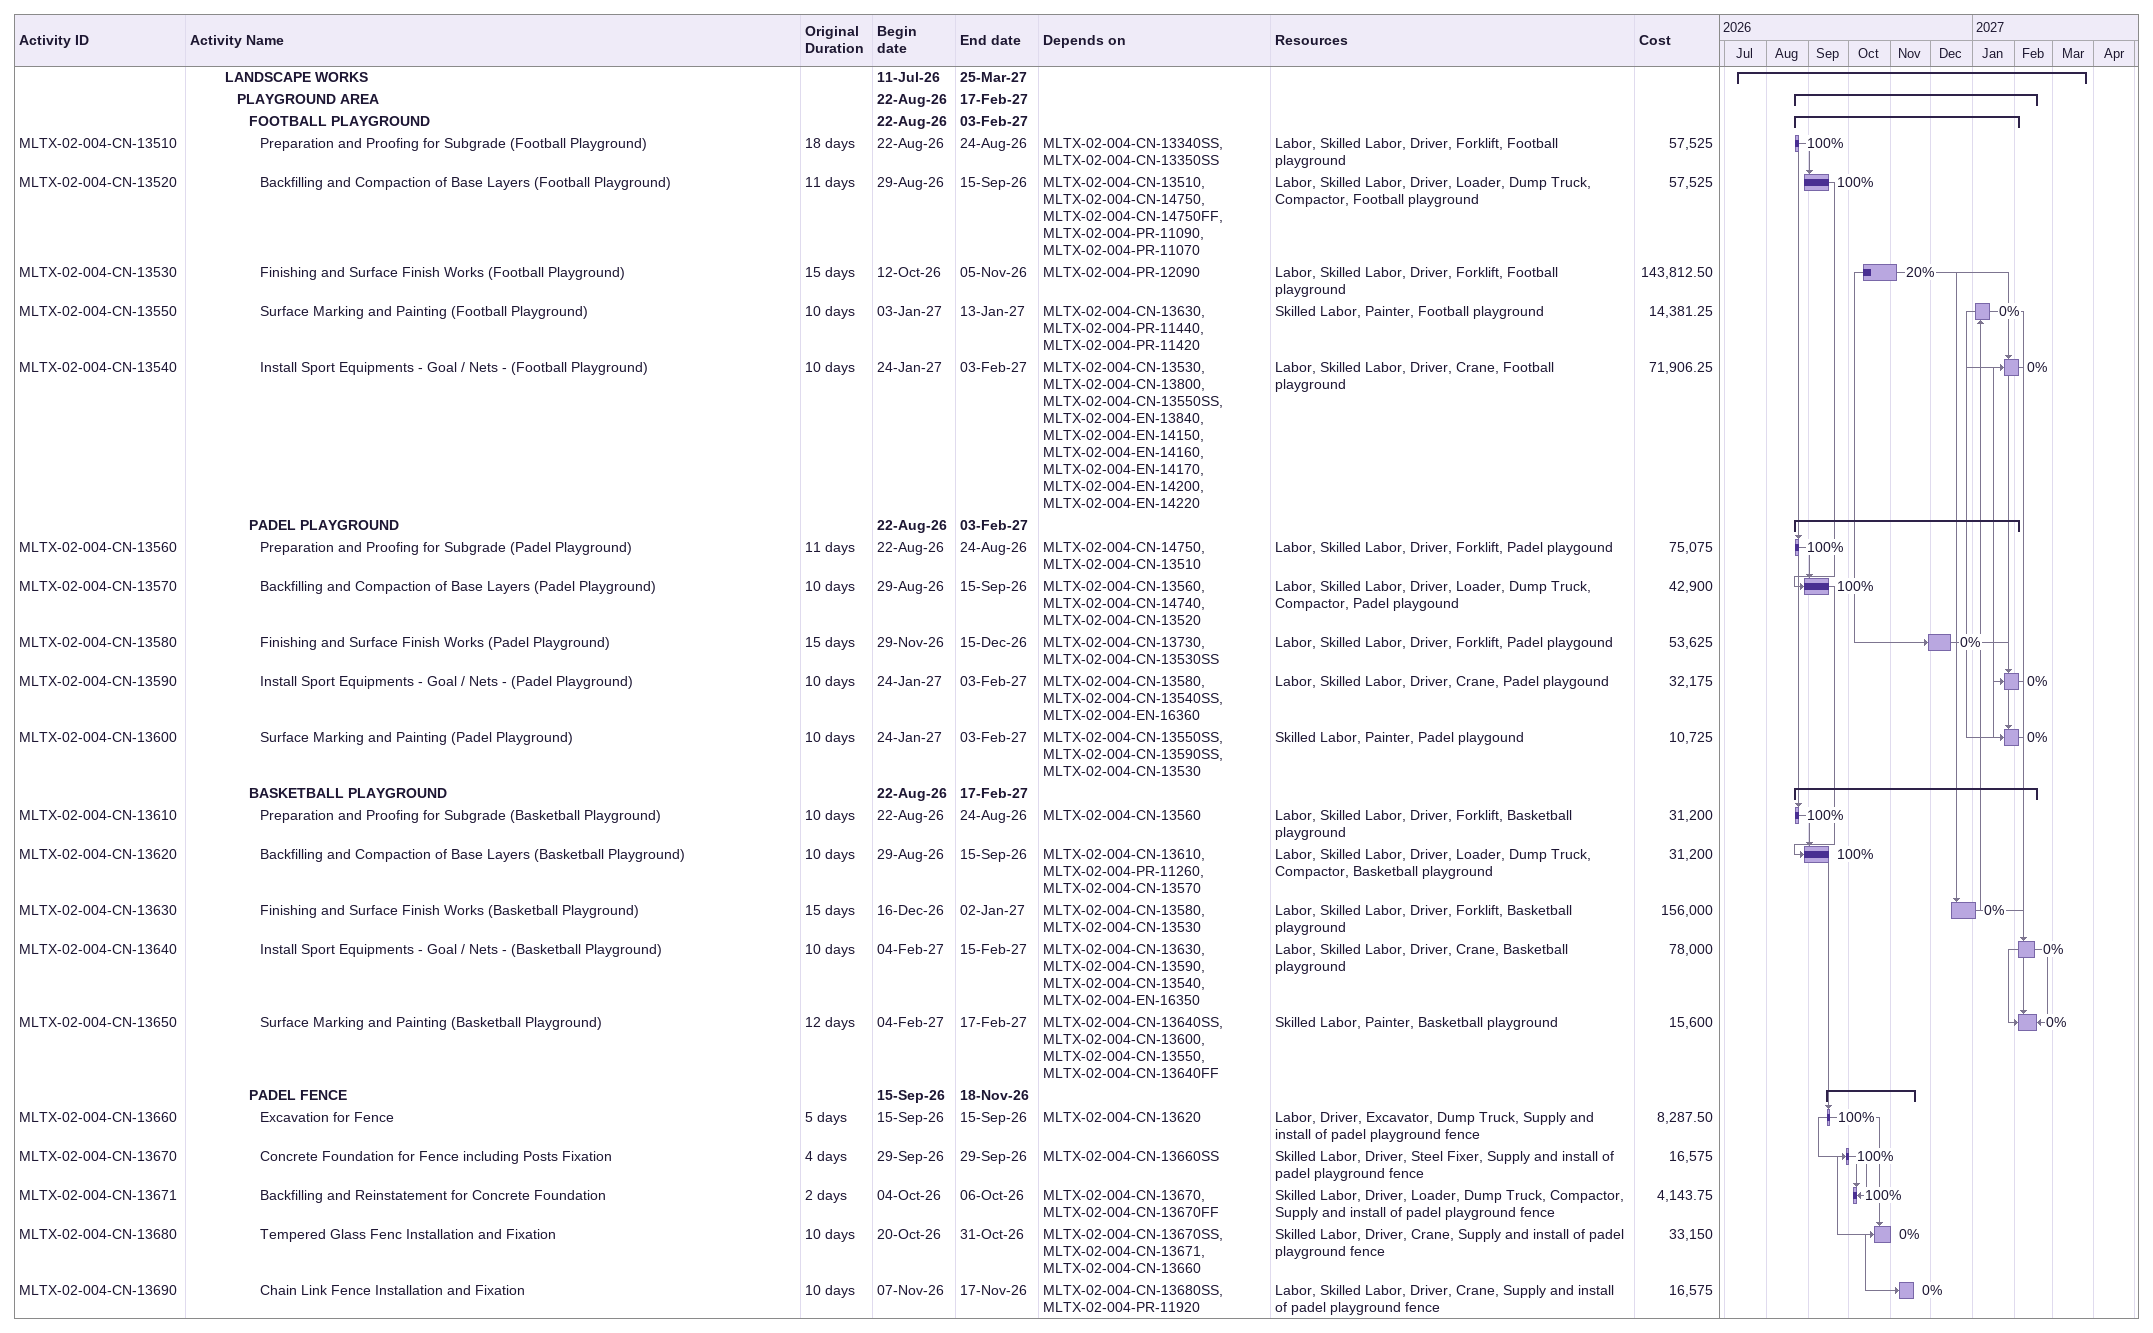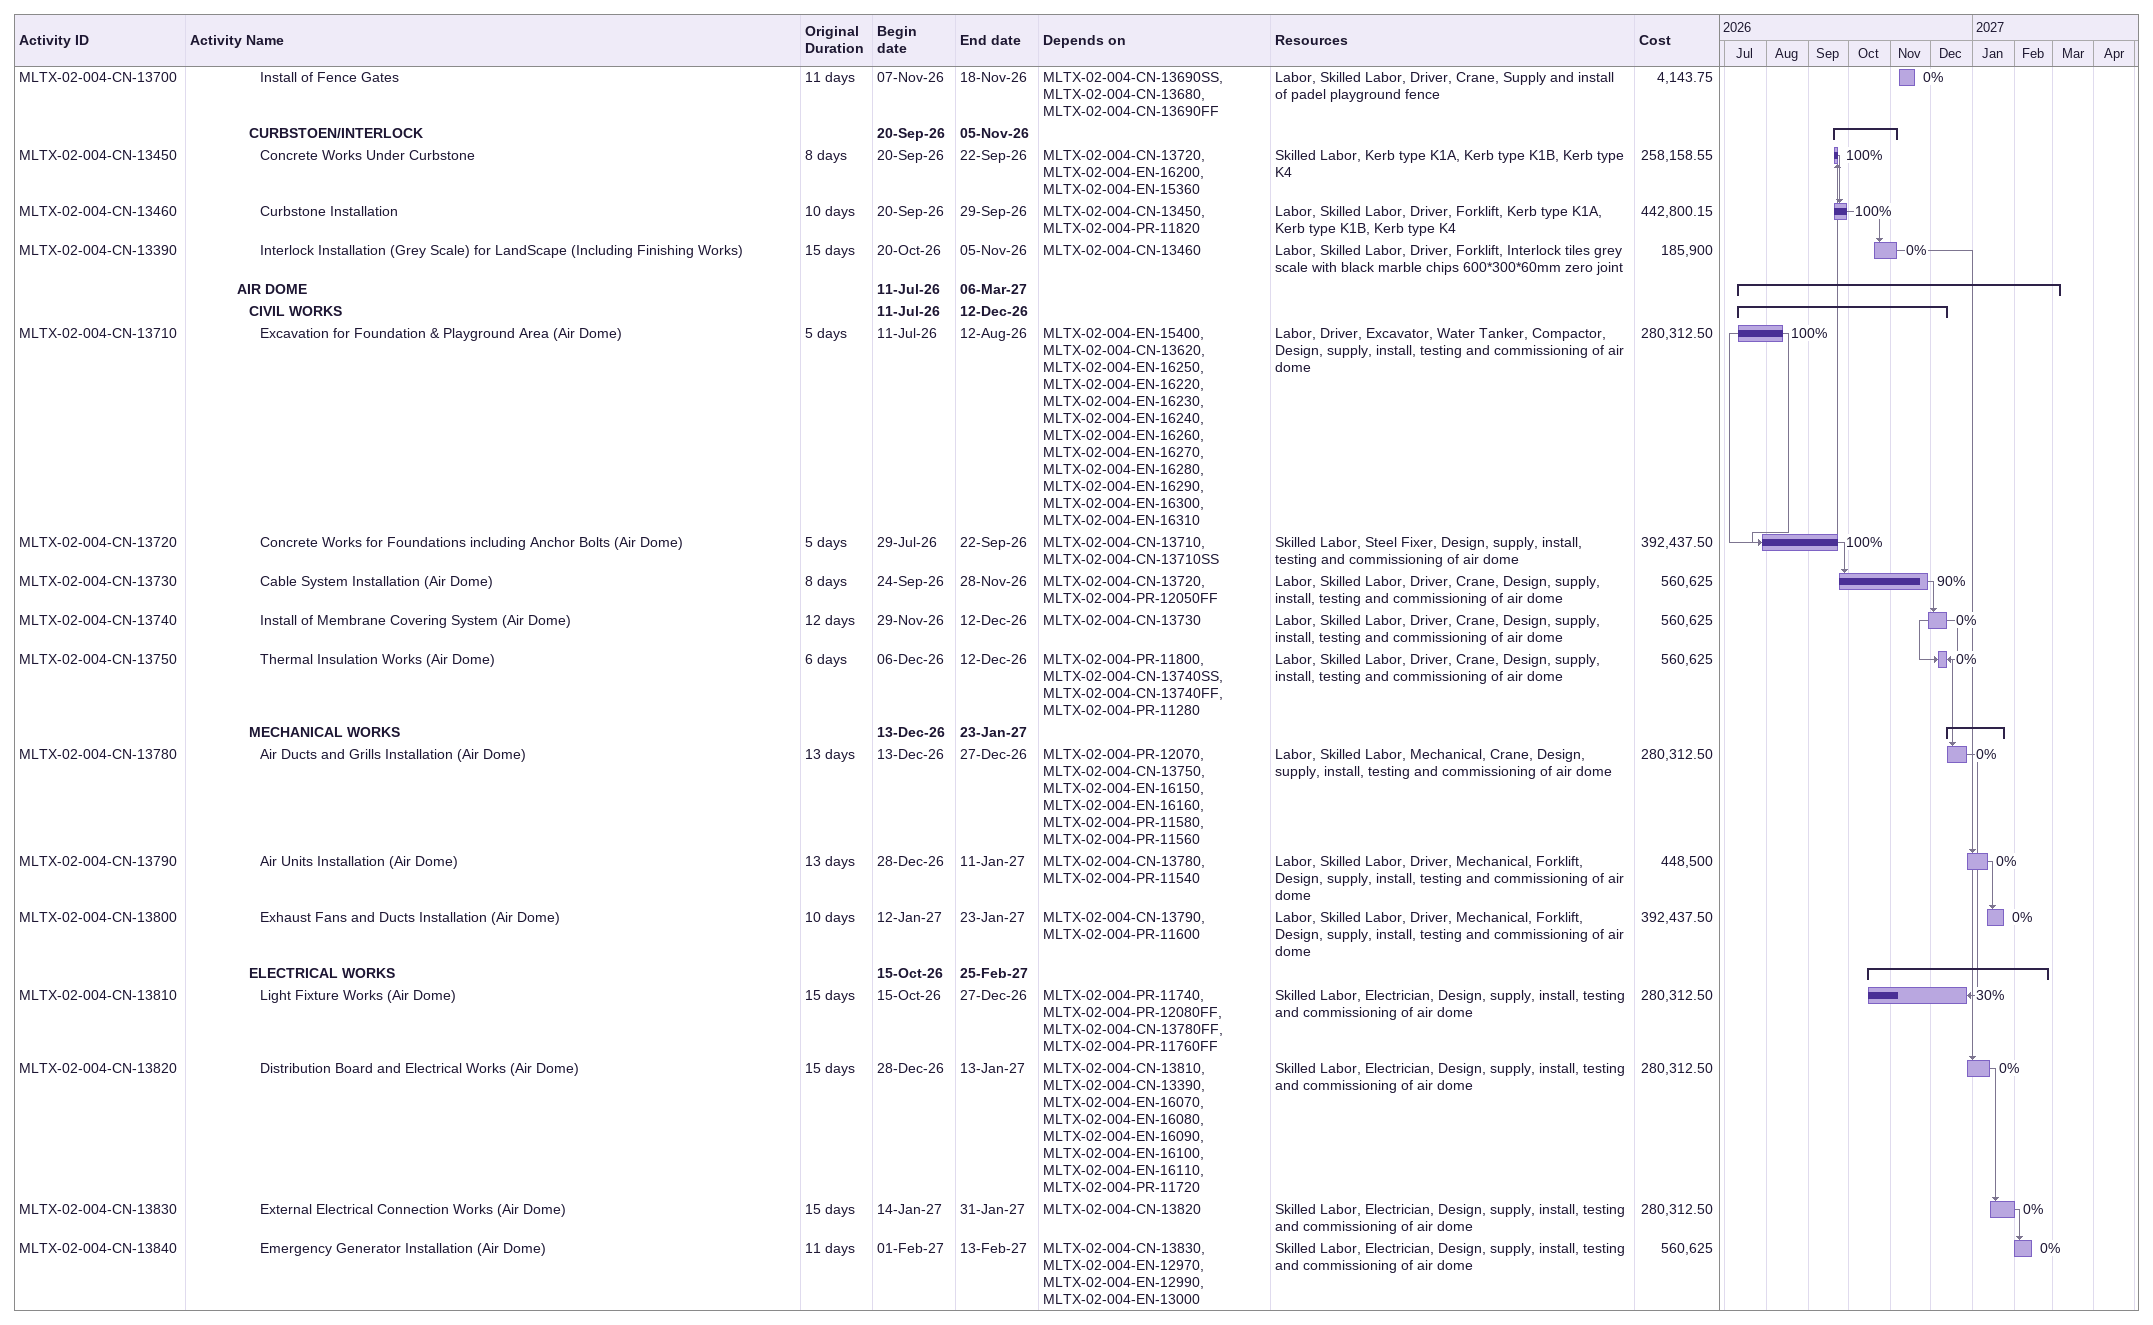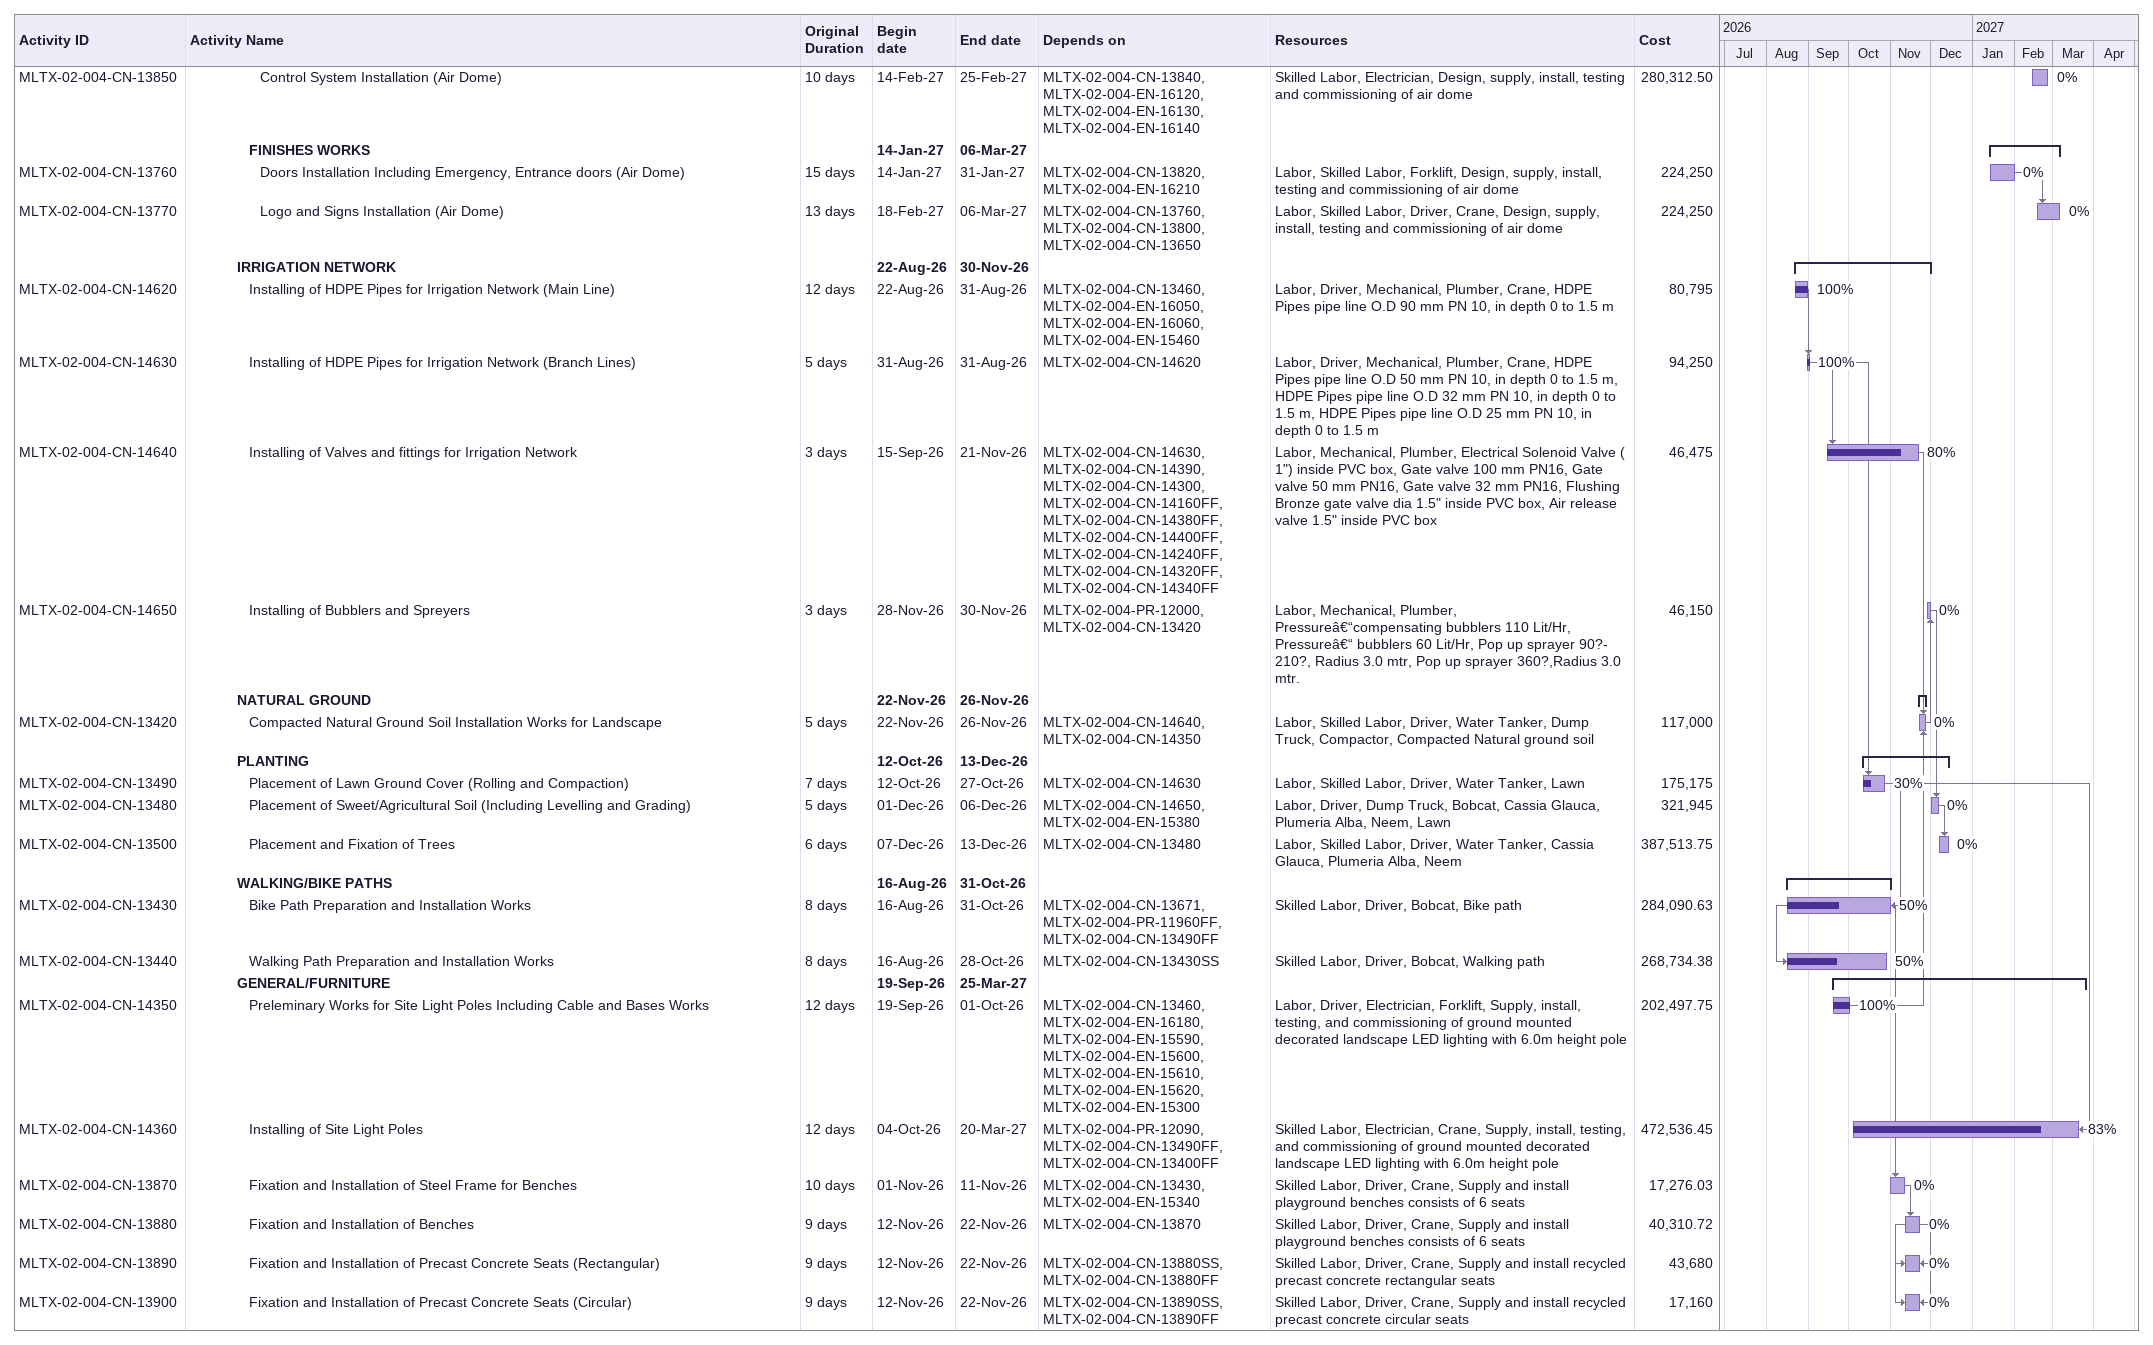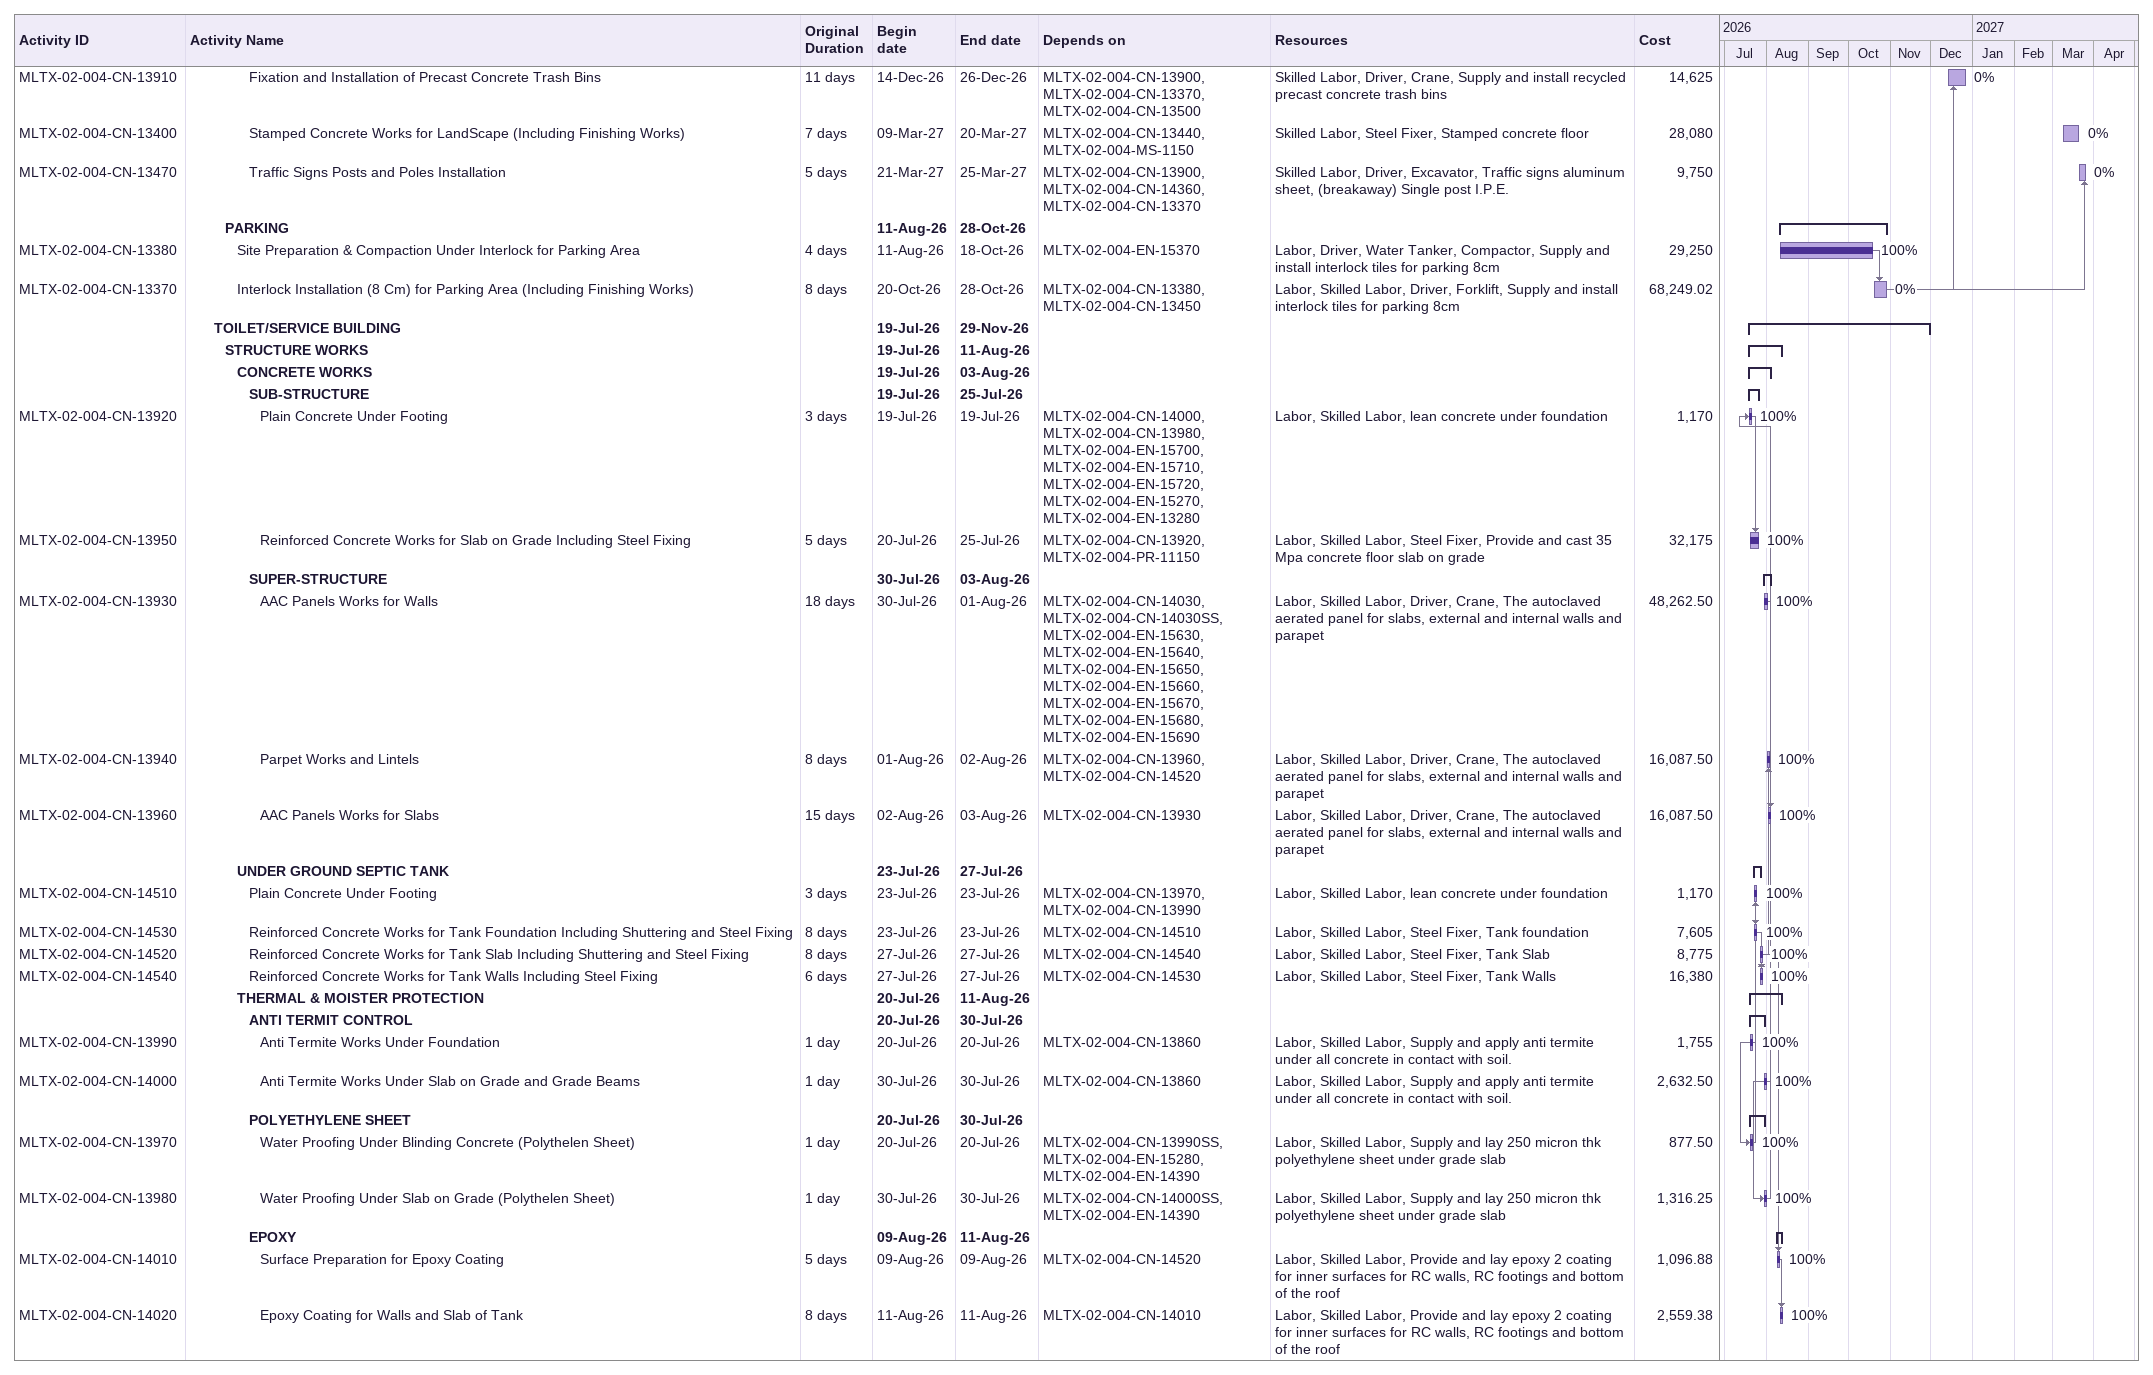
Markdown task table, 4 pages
| ID | Level | Task | Original duration | Start | Finish | Predecessors | Resources | % complete | Cost |
|---|---|---|---|---|---|---|---|---|---|
|  | 4 | **LANDSCAPE WORKS** |  | 2026-07-11 | 2027-03-25 |  |  |  |  |
|  | 5 | **PLAYGROUND AREA** |  | 2026-08-22 | 2027-02-17 |  |  |  |  |
|  | 6 | **FOOTBALL PLAYGROUND** |  | 2026-08-22 | 2027-02-03 |  |  |  |  |
| MLTX-02-004-CN-13510 | 7 | Preparation and Proofing for Subgrade (Football Playground) | 18d | 2026-08-22 | 2026-08-24 | MLTX-02-004-CN-13340SS, MLTX-02-004-CN-13350SS | Labor, Skilled Labor, Driver, Forklift, Football playground | 100 | 57525 |
| MLTX-02-004-CN-13520 | 7 | Backfilling and Compaction of Base Layers (Football Playground) | 11d | 2026-08-29 | 2026-09-15 | MLTX-02-004-CN-13510, MLTX-02-004-CN-14750, MLTX-02-004-CN-14750FF, MLTX-02-004-PR-11090, MLTX-02-004-PR-11070 | Labor, Skilled Labor, Driver, Loader, Dump Truck, Compactor, Football playground | 100 | 57525 |
| MLTX-02-004-CN-13530 | 7 | Finishing and Surface Finish Works (Football Playground) | 15d | 2026-10-12 | 2026-11-05 | MLTX-02-004-PR-12090 | Labor, Skilled Labor, Driver, Forklift, Football playground | 20 | 143812.50 |
| MLTX-02-004-CN-13550 | 7 | Surface Marking and Painting (Football Playground) | 10d | 2027-01-03 | 2027-01-13 | MLTX-02-004-CN-13630, MLTX-02-004-PR-11440, MLTX-02-004-PR-11420 | Skilled Labor, Painter, Football playground | 0 | 14381.25 |
| MLTX-02-004-CN-13540 | 7 | Install Sport Equipments - Goal / Nets - (Football Playground) | 10d | 2027-01-24 | 2027-02-03 | MLTX-02-004-CN-13530, MLTX-02-004-CN-13800, MLTX-02-004-CN-13550SS, MLTX-02-004-EN-13840, MLTX-02-004-EN-14150, MLTX-02-004-EN-14160, MLTX-02-004-EN-14170, MLTX-02-004-EN-14200, MLTX-02-004-EN-14220 | Labor, Skilled Labor, Driver, Crane, Football playground | 0 | 71906.25 |
|  | 6 | **PADEL PLAYGROUND** |  | 2026-08-22 | 2027-02-03 |  |  |  |  |
| MLTX-02-004-CN-13560 | 7 | Preparation and Proofing for Subgrade (Padel Playground) | 11d | 2026-08-22 | 2026-08-24 | MLTX-02-004-CN-14750, MLTX-02-004-CN-13510 | Labor, Skilled Labor, Driver, Forklift, Padel playgound | 100 | 75075 |
| MLTX-02-004-CN-13570 | 7 | Backfilling and Compaction of Base Layers (Padel Playground) | 10d | 2026-08-29 | 2026-09-15 | MLTX-02-004-CN-13560, MLTX-02-004-CN-14740, MLTX-02-004-CN-13520 | Labor, Skilled Labor, Driver, Loader, Dump Truck, Compactor, Padel playgound | 100 | 42900 |
| MLTX-02-004-CN-13580 | 7 | Finishing and Surface Finish Works (Padel Playground) | 15d | 2026-11-29 | 2026-12-15 | MLTX-02-004-CN-13730, MLTX-02-004-CN-13530SS | Labor, Skilled Labor, Driver, Forklift, Padel playgound | 0 | 53625 |
| MLTX-02-004-CN-13590 | 7 | Install Sport Equipments - Goal / Nets - (Padel Playground) | 10d | 2027-01-24 | 2027-02-03 | MLTX-02-004-CN-13580, MLTX-02-004-CN-13540SS, MLTX-02-004-EN-16360 | Labor, Skilled Labor, Driver, Crane, Padel playgound | 0 | 32175 |
| MLTX-02-004-CN-13600 | 7 | Surface Marking and Painting (Padel Playground) | 10d | 2027-01-24 | 2027-02-03 | MLTX-02-004-CN-13550SS, MLTX-02-004-CN-13590SS, MLTX-02-004-CN-13530 | Skilled Labor, Painter, Padel playgound | 0 | 10725 |
|  | 6 | **BASKETBALL PLAYGROUND** |  | 2026-08-22 | 2027-02-17 |  |  |  |  |
| MLTX-02-004-CN-13610 | 7 | Preparation and Proofing for Subgrade (Basketball Playground) | 10d | 2026-08-22 | 2026-08-24 | MLTX-02-004-CN-13560 | Labor, Skilled Labor, Driver, Forklift, Basketball playground | 100 | 31200 |
| MLTX-02-004-CN-13620 | 7 | Backfilling and Compaction of Base Layers (Basketball Playground) | 10d | 2026-08-29 | 2026-09-15 | MLTX-02-004-CN-13610, MLTX-02-004-PR-11260, MLTX-02-004-CN-13570 | Labor, Skilled Labor, Driver, Loader, Dump Truck, Compactor, Basketball playground | 100 | 31200 |
| MLTX-02-004-CN-13630 | 7 | Finishing and Surface Finish Works (Basketball Playground) | 15d | 2026-12-16 | 2027-01-02 | MLTX-02-004-CN-13580, MLTX-02-004-CN-13530 | Labor, Skilled Labor, Driver, Forklift, Basketball playground | 0 | 156000 |
| MLTX-02-004-CN-13640 | 7 | Install Sport Equipments - Goal / Nets - (Basketball Playground) | 10d | 2027-02-04 | 2027-02-15 | MLTX-02-004-CN-13630, MLTX-02-004-CN-13590, MLTX-02-004-CN-13540, MLTX-02-004-EN-16350 | Labor, Skilled Labor, Driver, Crane, Basketball playground | 0 | 78000 |
| MLTX-02-004-CN-13650 | 7 | Surface Marking and Painting (Basketball Playground) | 12d | 2027-02-04 | 2027-02-17 | MLTX-02-004-CN-13640SS, MLTX-02-004-CN-13600, MLTX-02-004-CN-13550, MLTX-02-004-CN-13640FF | Skilled Labor, Painter, Basketball playground | 0 | 15600 |
|  | 6 | **PADEL FENCE** |  | 2026-09-15 | 2026-11-18 |  |  |  |  |
| MLTX-02-004-CN-13660 | 7 | Excavation for Fence | 5d | 2026-09-15 | 2026-09-15 | MLTX-02-004-CN-13620 | Labor, Driver, Excavator, Dump Truck, Supply and install of padel playground fence | 100 | 8287.50 |
| MLTX-02-004-CN-13670 | 7 | Concrete Foundation for Fence including Posts Fixation | 4d | 2026-09-29 | 2026-09-29 | MLTX-02-004-CN-13660SS | Skilled Labor, Driver, Steel Fixer, Supply and install of padel playground fence | 100 | 16575 |
| MLTX-02-004-CN-13671 | 7 | Backfilling and Reinstatement for Concrete Foundation | 2d | 2026-10-04 | 2026-10-06 | MLTX-02-004-CN-13670, MLTX-02-004-CN-13670FF | Skilled Labor, Driver, Loader, Dump Truck, Compactor, Supply and install of padel playground fence | 100 | 4143.75 |
| MLTX-02-004-CN-13680 | 7 | Tempered Glass Fenc Installation and Fixation | 10d | 2026-10-20 | 2026-10-31 | MLTX-02-004-CN-13670SS, MLTX-02-004-CN-13671, MLTX-02-004-CN-13660 | Skilled Labor, Driver, Crane, Supply and install of padel playground fence | 0 | 33150 |
| MLTX-02-004-CN-13690 | 7 | Chain Link Fence Installation and Fixation | 10d | 2026-11-07 | 2026-11-17 | MLTX-02-004-CN-13680SS, MLTX-02-004-PR-11920 | Labor, Skilled Labor, Driver, Crane, Supply and install of padel playground fence | 0 | 16575 |
| MLTX-02-004-CN-13700 | 7 | Install of Fence Gates | 11d | 2026-11-07 | 2026-11-18 | MLTX-02-004-CN-13690SS, MLTX-02-004-CN-13680, MLTX-02-004-CN-13690FF | Labor, Skilled Labor, Driver, Crane, Supply and install of padel playground fence | 0 | 4143.75 |
|  | 6 | **CURBSTOEN/INTERLOCK** |  | 2026-09-20 | 2026-11-05 |  |  |  |  |
| MLTX-02-004-CN-13450 | 7 | Concrete Works Under Curbstone | 8d | 2026-09-20 | 2026-09-22 | MLTX-02-004-CN-13720, MLTX-02-004-EN-16200, MLTX-02-004-EN-15360 | Skilled Labor, Kerb type K1A, Kerb type K1B, Kerb type K4 | 100 | 258158.55 |
| MLTX-02-004-CN-13460 | 7 | Curbstone Installation | 10d | 2026-09-20 | 2026-09-29 | MLTX-02-004-CN-13450, MLTX-02-004-PR-11820 | Labor, Skilled Labor, Driver, Forklift, Kerb type K1A, Kerb type K1B, Kerb type K4 | 100 | 442800.15 |
| MLTX-02-004-CN-13390 | 7 | Interlock Installation (Grey Scale) for LandScape (Including Finishing Works) | 15d | 2026-10-20 | 2026-11-05 | MLTX-02-004-CN-13460 | Labor, Skilled Labor, Driver, Forklift, Interlock tiles grey scale with black marble chips 600*300*60mm zero joint | 0 | 185900 |
|  | 5 | **AIR DOME** |  | 2026-07-11 | 2027-03-06 |  |  |  |  |
|  | 6 | **CIVIL WORKS** |  | 2026-07-11 | 2026-12-12 |  |  |  |  |
| MLTX-02-004-CN-13710 | 7 | Excavation for Foundation & Playground Area (Air Dome) | 5d | 2026-07-11 | 2026-08-12 | MLTX-02-004-EN-15400, MLTX-02-004-CN-13620, MLTX-02-004-EN-16250, MLTX-02-004-EN-16220, MLTX-02-004-EN-16230, MLTX-02-004-EN-16240, MLTX-02-004-EN-16260, MLTX-02-004-EN-16270, MLTX-02-004-EN-16280, MLTX-02-004-EN-16290, MLTX-02-004-EN-16300, MLTX-02-004-EN-16310 | Labor, Driver, Excavator, Water Tanker, Compactor, Design, supply, install, testing and commissioning of air dome | 100 | 280312.50 |
| MLTX-02-004-CN-13720 | 7 | Concrete Works for Foundations including Anchor Bolts (Air Dome) | 5d | 2026-07-29 | 2026-09-22 | MLTX-02-004-CN-13710, MLTX-02-004-CN-13710SS | Skilled Labor, Steel Fixer, Design, supply, install, testing and commissioning of air dome | 100 | 392437.50 |
| MLTX-02-004-CN-13730 | 7 | Cable System Installation (Air Dome) | 8d | 2026-09-24 | 2026-11-28 | MLTX-02-004-CN-13720, MLTX-02-004-PR-12050FF | Labor, Skilled Labor, Driver, Crane, Design, supply, install, testing and commissioning of air dome | 90 | 560625 |
| MLTX-02-004-CN-13740 | 7 | Install of Membrane Covering System (Air Dome) | 12d | 2026-11-29 | 2026-12-12 | MLTX-02-004-CN-13730 | Labor, Skilled Labor, Driver, Crane, Design, supply, install, testing and commissioning of air dome | 0 | 560625 |
| MLTX-02-004-CN-13750 | 7 | Thermal Insulation Works (Air Dome) | 6d | 2026-12-06 | 2026-12-12 | MLTX-02-004-PR-11800, MLTX-02-004-CN-13740SS, MLTX-02-004-CN-13740FF, MLTX-02-004-PR-11280 | Labor, Skilled Labor, Driver, Crane, Design, supply, install, testing and commissioning of air dome | 0 | 560625 |
|  | 6 | **MECHANICAL WORKS** |  | 2026-12-13 | 2027-01-23 |  |  |  |  |
| MLTX-02-004-CN-13780 | 7 | Air Ducts and Grills Installation (Air Dome) | 13d | 2026-12-13 | 2026-12-27 | MLTX-02-004-PR-12070, MLTX-02-004-CN-13750, MLTX-02-004-EN-16150, MLTX-02-004-EN-16160, MLTX-02-004-PR-11580, MLTX-02-004-PR-11560 | Labor, Skilled Labor, Mechanical, Crane, Design, supply, install, testing and commissioning of air dome | 0 | 280312.50 |
| MLTX-02-004-CN-13790 | 7 | Air Units Installation (Air Dome) | 13d | 2026-12-28 | 2027-01-11 | MLTX-02-004-CN-13780, MLTX-02-004-PR-11540 | Labor, Skilled Labor, Driver, Mechanical, Forklift, Design, supply, install, testing and commissioning of air dome | 0 | 448500 |
| MLTX-02-004-CN-13800 | 7 | Exhaust Fans and Ducts Installation (Air Dome) | 10d | 2027-01-12 | 2027-01-23 | MLTX-02-004-CN-13790, MLTX-02-004-PR-11600 | Labor, Skilled Labor, Driver, Mechanical, Forklift, Design, supply, install, testing and commissioning of air dome | 0 | 392437.50 |
|  | 6 | **ELECTRICAL WORKS** |  | 2026-10-15 | 2027-02-25 |  |  |  |  |
| MLTX-02-004-CN-13810 | 7 | Light Fixture Works (Air Dome) | 15d | 2026-10-15 | 2026-12-27 | MLTX-02-004-PR-11740, MLTX-02-004-PR-12080FF, MLTX-02-004-CN-13780FF, MLTX-02-004-PR-11760FF | Skilled Labor, Electrician, Design, supply, install, testing and commissioning of air dome | 30 | 280312.50 |
| MLTX-02-004-CN-13820 | 7 | Distribution Board and Electrical Works (Air Dome) | 15d | 2026-12-28 | 2027-01-13 | MLTX-02-004-CN-13810, MLTX-02-004-CN-13390, MLTX-02-004-EN-16070, MLTX-02-004-EN-16080, MLTX-02-004-EN-16090, MLTX-02-004-EN-16100, MLTX-02-004-EN-16110, MLTX-02-004-PR-11720 | Skilled Labor, Electrician, Design, supply, install, testing and commissioning of air dome | 0 | 280312.50 |
| MLTX-02-004-CN-13830 | 7 | External Electrical Connection Works (Air Dome) | 15d | 2027-01-14 | 2027-01-31 | MLTX-02-004-CN-13820 | Skilled Labor, Electrician, Design, supply, install, testing and commissioning of air dome | 0 | 280312.50 |
| MLTX-02-004-CN-13840 | 7 | Emergency Generator Installation (Air Dome) | 11d | 2027-02-01 | 2027-02-13 | MLTX-02-004-CN-13830, MLTX-02-004-EN-12970, MLTX-02-004-EN-12990, MLTX-02-004-EN-13000 | Skilled Labor, Electrician, Design, supply, install, testing and commissioning of air dome | 0 | 560625 |
| MLTX-02-004-CN-13850 | 7 | Control System Installation (Air Dome) | 10d | 2027-02-14 | 2027-02-25 | MLTX-02-004-CN-13840, MLTX-02-004-EN-16120, MLTX-02-004-EN-16130, MLTX-02-004-EN-16140 | Skilled Labor, Electrician, Design, supply, install, testing and commissioning of air dome | 0 | 280312.50 |
|  | 6 | **FINISHES WORKS** |  | 2027-01-14 | 2027-03-06 |  |  |  |  |
| MLTX-02-004-CN-13760 | 7 | Doors Installation Including Emergency, Entrance doors (Air Dome) | 15d | 2027-01-14 | 2027-01-31 | MLTX-02-004-CN-13820, MLTX-02-004-EN-16210 | Labor, Skilled Labor, Forklift, Design, supply, install, testing and commissioning of air dome | 0 | 224250 |
| MLTX-02-004-CN-13770 | 7 | Logo and Signs Installation (Air Dome) | 13d | 2027-02-18 | 2027-03-06 | MLTX-02-004-CN-13760, MLTX-02-004-CN-13800, MLTX-02-004-CN-13650 | Labor, Skilled Labor, Driver, Crane, Design, supply, install, testing and commissioning of air dome | 0 | 224250 |
|  | 5 | **IRRIGATION NETWORK** |  | 2026-08-22 | 2026-11-30 |  |  |  |  |
| MLTX-02-004-CN-14620 | 6 | Installing of HDPE Pipes for Irrigation Network (Main Line) | 12d | 2026-08-22 | 2026-08-31 | MLTX-02-004-CN-13460, MLTX-02-004-EN-16050, MLTX-02-004-EN-16060, MLTX-02-004-EN-15460 | Labor, Driver, Mechanical, Plumber, Crane, HDPE Pipes pipe line O.D 90 mm PN 10, in depth 0 to 1.5 m | 100 | 80795 |
| MLTX-02-004-CN-14630 | 6 | Installing of HDPE Pipes for Irrigation Network (Branch Lines) | 5d | 2026-08-31 | 2026-08-31 | MLTX-02-004-CN-14620 | Labor, Driver, Mechanical, Plumber, Crane, HDPE Pipes pipe line O.D 50 mm PN 10, in depth 0 to 1.5 m, HDPE Pipes pipe line O.D 32 mm PN 10, in depth 0 to 1.5 m, HDPE Pipes pipe line O.D 25 mm PN 10, in depth 0 to 1.5 m | 100 | 94250 |
| MLTX-02-004-CN-14640 | 6 | Installing of Valves and fittings for Irrigation Network | 3d | 2026-09-15 | 2026-11-21 | MLTX-02-004-CN-14630, MLTX-02-004-CN-14390, MLTX-02-004-CN-14300, MLTX-02-004-CN-14160FF, MLTX-02-004-CN-14380FF, MLTX-02-004-CN-14400FF, MLTX-02-004-CN-14240FF, MLTX-02-004-CN-14320FF, MLTX-02-004-CN-14340FF | Labor, Mechanical, Plumber, Electrical Solenoid Valve ( 1") inside PVC box, Gate valve 100 mm PN16, Gate valve 50 mm PN16, Gate valve 32 mm PN16, Flushing Bronze gate valve dia 1.5" inside PVC box, Air release valve 1.5" inside PVC box | 80 | 46475 |
| MLTX-02-004-CN-14650 | 6 | Installing of Bubblers and Spreyers | 3d | 2026-11-28 | 2026-11-30 | MLTX-02-004-PR-12000, MLTX-02-004-CN-13420 | Labor, Mechanical, Plumber, Pressureâ€“compensating bubblers 110 Lit/Hr, Pressureâ€“ bubblers 60 Lit/Hr, Pop up sprayer 90?- 210?, Radius 3.0 mtr, Pop up sprayer 360?,Radius 3.0 mtr. | 0 | 46150 |
|  | 5 | **NATURAL GROUND** |  | 2026-11-22 | 2026-11-26 |  |  |  |  |
| MLTX-02-004-CN-13420 | 6 | Compacted Natural Ground Soil Installation Works for Landscape | 5d | 2026-11-22 | 2026-11-26 | MLTX-02-004-CN-14640, MLTX-02-004-CN-14350 | Labor, Skilled Labor, Driver, Water Tanker, Dump Truck, Compactor, Compacted Natural ground soil | 0 | 117000 |
|  | 5 | **PLANTING** |  | 2026-10-12 | 2026-12-13 |  |  |  |  |
| MLTX-02-004-CN-13490 | 6 | Placement of Lawn Ground Cover (Rolling and Compaction) | 7d | 2026-10-12 | 2026-10-27 | MLTX-02-004-CN-14630 | Labor, Skilled Labor, Driver, Water Tanker, Lawn | 30 | 175175 |
| MLTX-02-004-CN-13480 | 6 | Placement of Sweet/Agricultural Soil (Including Levelling and Grading) | 5d | 2026-12-01 | 2026-12-06 | MLTX-02-004-CN-14650, MLTX-02-004-EN-15380 | Labor, Driver, Dump Truck, Bobcat, Cassia Glauca, Plumeria Alba, Neem, Lawn | 0 | 321945 |
| MLTX-02-004-CN-13500 | 6 | Placement and Fixation of Trees | 6d | 2026-12-07 | 2026-12-13 | MLTX-02-004-CN-13480 | Labor, Skilled Labor, Driver, Water Tanker, Cassia Glauca, Plumeria Alba, Neem | 0 | 387513.75 |
|  | 5 | **WALKING/BIKE PATHS** |  | 2026-08-16 | 2026-10-31 |  |  |  |  |
| MLTX-02-004-CN-13430 | 6 | Bike Path Preparation and Installation Works | 8d | 2026-08-16 | 2026-10-31 | MLTX-02-004-CN-13671, MLTX-02-004-PR-11960FF, MLTX-02-004-CN-13490FF | Skilled Labor, Driver, Bobcat, Bike path | 50 | 284090.63 |
| MLTX-02-004-CN-13440 | 6 | Walking Path Preparation and Installation Works | 8d | 2026-08-16 | 2026-10-28 | MLTX-02-004-CN-13430SS | Skilled Labor, Driver, Bobcat, Walking path | 50 | 268734.38 |
|  | 5 | **GENERAL/FURNITURE** |  | 2026-09-19 | 2027-03-25 |  |  |  |  |
| MLTX-02-004-CN-14350 | 6 | Preleminary Works for Site Light Poles Including Cable and Bases Works | 12d | 2026-09-19 | 2026-10-01 | MLTX-02-004-CN-13460, MLTX-02-004-EN-16180, MLTX-02-004-EN-15590, MLTX-02-004-EN-15600, MLTX-02-004-EN-15610, MLTX-02-004-EN-15620, MLTX-02-004-EN-15300 | Labor, Driver, Electrician, Forklift, Supply, install, testing, and commissioning of ground mounted decorated landscape LED lighting with 6.0m height pole | 100 | 202497.75 |
| MLTX-02-004-CN-14360 | 6 | Installing of Site Light Poles | 12d | 2026-10-04 | 2027-03-20 | MLTX-02-004-PR-12090, MLTX-02-004-CN-13490FF, MLTX-02-004-CN-13400FF | Skilled Labor, Electrician, Crane, Supply, install, testing, and commissioning of ground mounted decorated landscape LED lighting with 6.0m height pole | 83 | 472536.45 |
| MLTX-02-004-CN-13870 | 6 | Fixation and Installation of Steel Frame for Benches | 10d | 2026-11-01 | 2026-11-11 | MLTX-02-004-CN-13430, MLTX-02-004-EN-15340 | Skilled Labor, Driver, Crane, Supply and install playground benches consists of 6 seats | 0 | 17276.03 |
| MLTX-02-004-CN-13880 | 6 | Fixation and Installation of Benches | 9d | 2026-11-12 | 2026-11-22 | MLTX-02-004-CN-13870 | Skilled Labor, Driver, Crane, Supply and install playground benches consists of 6 seats | 0 | 40310.72 |
| MLTX-02-004-CN-13890 | 6 | Fixation and Installation of Precast Concrete Seats (Rectangular) | 9d | 2026-11-12 | 2026-11-22 | MLTX-02-004-CN-13880SS, MLTX-02-004-CN-13880FF | Skilled Labor, Driver, Crane, Supply and install recycled precast concrete rectangular seats | 0 | 43680 |
| MLTX-02-004-CN-13900 | 6 | Fixation and Installation of Precast Concrete Seats (Circular) | 9d | 2026-11-12 | 2026-11-22 | MLTX-02-004-CN-13890SS, MLTX-02-004-CN-13890FF | Skilled Labor, Driver, Crane, Supply and install recycled precast concrete circular seats | 0 | 17160 |
| MLTX-02-004-CN-13910 | 6 | Fixation and Installation of Precast Concrete Trash Bins | 11d | 2026-12-14 | 2026-12-26 | MLTX-02-004-CN-13900, MLTX-02-004-CN-13370, MLTX-02-004-CN-13500 | Skilled Labor, Driver, Crane, Supply and install recycled precast concrete trash bins | 0 | 14625 |
| MLTX-02-004-CN-13400 | 6 | Stamped Concrete Works for LandScape (Including Finishing Works) | 7d | 2027-03-09 | 2027-03-20 | MLTX-02-004-CN-13440, MLTX-02-004-MS-1150 | Skilled Labor, Steel Fixer, Stamped concrete floor | 0 | 28080 |
| MLTX-02-004-CN-13470 | 6 | Traffic Signs Posts and Poles Installation | 5d | 2027-03-21 | 2027-03-25 | MLTX-02-004-CN-13900, MLTX-02-004-CN-14360, MLTX-02-004-CN-13370 | Skilled Labor, Driver, Excavator, Traffic signs aluminum sheet, (breakaway) Single post I.P.E. | 0 | 9750 |
|  | 4 | **PARKING** |  | 2026-08-11 | 2026-10-28 |  |  |  |  |
| MLTX-02-004-CN-13380 | 5 | Site Preparation & Compaction Under Interlock for Parking Area | 4d | 2026-08-11 | 2026-10-18 | MLTX-02-004-EN-15370 | Labor, Driver, Water Tanker, Compactor, Supply and install interlock tiles for parking 8cm | 100 | 29250 |
| MLTX-02-004-CN-13370 | 5 | Interlock Installation (8 Cm) for Parking Area (Including Finishing Works) | 8d | 2026-10-20 | 2026-10-28 | MLTX-02-004-CN-13380, MLTX-02-004-CN-13450 | Labor, Skilled Labor, Driver, Forklift, Supply and install interlock tiles for parking 8cm | 0 | 68249.02 |
|  | 3 | **TOILET/SERVICE BUILDING** |  | 2026-07-19 | 2026-11-29 |  |  |  |  |
|  | 4 | **STRUCTURE WORKS** |  | 2026-07-19 | 2026-08-11 |  |  |  |  |
|  | 5 | **CONCRETE WORKS** |  | 2026-07-19 | 2026-08-03 |  |  |  |  |
|  | 6 | **SUB-STRUCTURE** |  | 2026-07-19 | 2026-07-25 |  |  |  |  |
| MLTX-02-004-CN-13920 | 7 | Plain Concrete Under Footing | 3d | 2026-07-19 | 2026-07-19 | MLTX-02-004-CN-14000, MLTX-02-004-CN-13980, MLTX-02-004-EN-15700, MLTX-02-004-EN-15710, MLTX-02-004-EN-15720, MLTX-02-004-EN-15270, MLTX-02-004-EN-13280 | Labor, Skilled Labor, lean concrete under foundation | 100 | 1170 |
| MLTX-02-004-CN-13950 | 7 | Reinforced Concrete Works for Slab on Grade Including Steel Fixing | 5d | 2026-07-20 | 2026-07-25 | MLTX-02-004-CN-13920, MLTX-02-004-PR-11150 | Labor, Skilled Labor, Steel Fixer, Provide and cast 35 Mpa concrete floor slab on grade | 100 | 32175 |
|  | 6 | **SUPER-STRUCTURE** |  | 2026-07-30 | 2026-08-03 |  |  |  |  |
| MLTX-02-004-CN-13930 | 7 | AAC Panels Works for Walls | 18d | 2026-07-30 | 2026-08-01 | MLTX-02-004-CN-14030, MLTX-02-004-CN-14030SS, MLTX-02-004-EN-15630, MLTX-02-004-EN-15640, MLTX-02-004-EN-15650, MLTX-02-004-EN-15660, MLTX-02-004-EN-15670, MLTX-02-004-EN-15680, MLTX-02-004-EN-15690 | Labor, Skilled Labor, Driver, Crane, The autoclaved aerated panel for slabs, external and internal walls and parapet | 100 | 48262.50 |
| MLTX-02-004-CN-13940 | 7 | Parpet Works and Lintels | 8d | 2026-08-01 | 2026-08-02 | MLTX-02-004-CN-13960, MLTX-02-004-CN-14520 | Labor, Skilled Labor, Driver, Crane, The autoclaved aerated panel for slabs, external and internal walls and parapet | 100 | 16087.50 |
| MLTX-02-004-CN-13960 | 7 | AAC Panels Works for Slabs | 15d | 2026-08-02 | 2026-08-03 | MLTX-02-004-CN-13930 | Labor, Skilled Labor, Driver, Crane, The autoclaved aerated panel for slabs, external and internal walls and parapet | 100 | 16087.50 |
|  | 5 | **UNDER GROUND SEPTIC TANK** |  | 2026-07-23 | 2026-07-27 |  |  |  |  |
| MLTX-02-004-CN-14510 | 6 | Plain Concrete Under Footing | 3d | 2026-07-23 | 2026-07-23 | MLTX-02-004-CN-13970, MLTX-02-004-CN-13990 | Labor, Skilled Labor, lean concrete under foundation | 100 | 1170 |
| MLTX-02-004-CN-14530 | 6 | Reinforced Concrete Works for Tank Foundation Including Shuttering and Steel Fixing | 8d | 2026-07-23 | 2026-07-23 | MLTX-02-004-CN-14510 | Labor, Skilled Labor, Steel Fixer, Tank foundation | 100 | 7605 |
| MLTX-02-004-CN-14520 | 6 | Reinforced Concrete Works for Tank Slab Including Shuttering and Steel Fixing | 8d | 2026-07-27 | 2026-07-27 | MLTX-02-004-CN-14540 | Labor, Skilled Labor, Steel Fixer, Tank Slab | 100 | 8775 |
| MLTX-02-004-CN-14540 | 6 | Reinforced Concrete Works for Tank Walls Including Steel Fixing | 6d | 2026-07-27 | 2026-07-27 | MLTX-02-004-CN-14530 | Labor, Skilled Labor, Steel Fixer, Tank Walls | 100 | 16380 |
|  | 5 | **THERMAL & MOISTER PROTECTION** |  | 2026-07-20 | 2026-08-11 |  |  |  |  |
|  | 6 | **ANTI TERMIT CONTROL** |  | 2026-07-20 | 2026-07-30 |  |  |  |  |
| MLTX-02-004-CN-13990 | 7 | Anti Termite Works Under Foundation | 1d | 2026-07-20 | 2026-07-20 | MLTX-02-004-CN-13860 | Labor, Skilled Labor, Supply and apply anti termite under all concrete in contact with soil. | 100 | 1755 |
| MLTX-02-004-CN-14000 | 7 | Anti Termite Works Under Slab on Grade and Grade Beams | 1d | 2026-07-30 | 2026-07-30 | MLTX-02-004-CN-13860 | Labor, Skilled Labor, Supply and apply anti termite under all concrete in contact with soil. | 100 | 2632.50 |
|  | 6 | **POLYETHYLENE SHEET** |  | 2026-07-20 | 2026-07-30 |  |  |  |  |
| MLTX-02-004-CN-13970 | 7 | Water Proofing Under Blinding Concrete (Polythelen Sheet) | 1d | 2026-07-20 | 2026-07-20 | MLTX-02-004-CN-13990SS, MLTX-02-004-EN-15280, MLTX-02-004-EN-14390 | Labor, Skilled Labor, Supply and lay 250 micron thk polyethylene sheet under grade slab | 100 | 877.50 |
| MLTX-02-004-CN-13980 | 7 | Water Proofing Under Slab on Grade (Polythelen Sheet) | 1d | 2026-07-30 | 2026-07-30 | MLTX-02-004-CN-14000SS, MLTX-02-004-EN-14390 | Labor, Skilled Labor, Supply and lay 250 micron thk polyethylene sheet under grade slab | 100 | 1316.25 |
|  | 6 | **EPOXY** |  | 2026-08-09 | 2026-08-11 |  |  |  |  |
| MLTX-02-004-CN-14010 | 7 | Surface Preparation for Epoxy Coating | 5d | 2026-08-09 | 2026-08-09 | MLTX-02-004-CN-14520 | Labor, Skilled Labor, Provide and lay epoxy 2 coating for inner surfaces for RC walls, RC footings and bottom of the roof | 100 | 1096.88 |
| MLTX-02-004-CN-14020 | 7 | Epoxy Coating for Walls and Slab of Tank | 8d | 2026-08-11 | 2026-08-11 | MLTX-02-004-CN-14010 | Labor, Skilled Labor, Provide and lay epoxy 2 coating for inner surfaces for RC walls, RC footings and bottom of the roof | 100 | 2559.38 |
